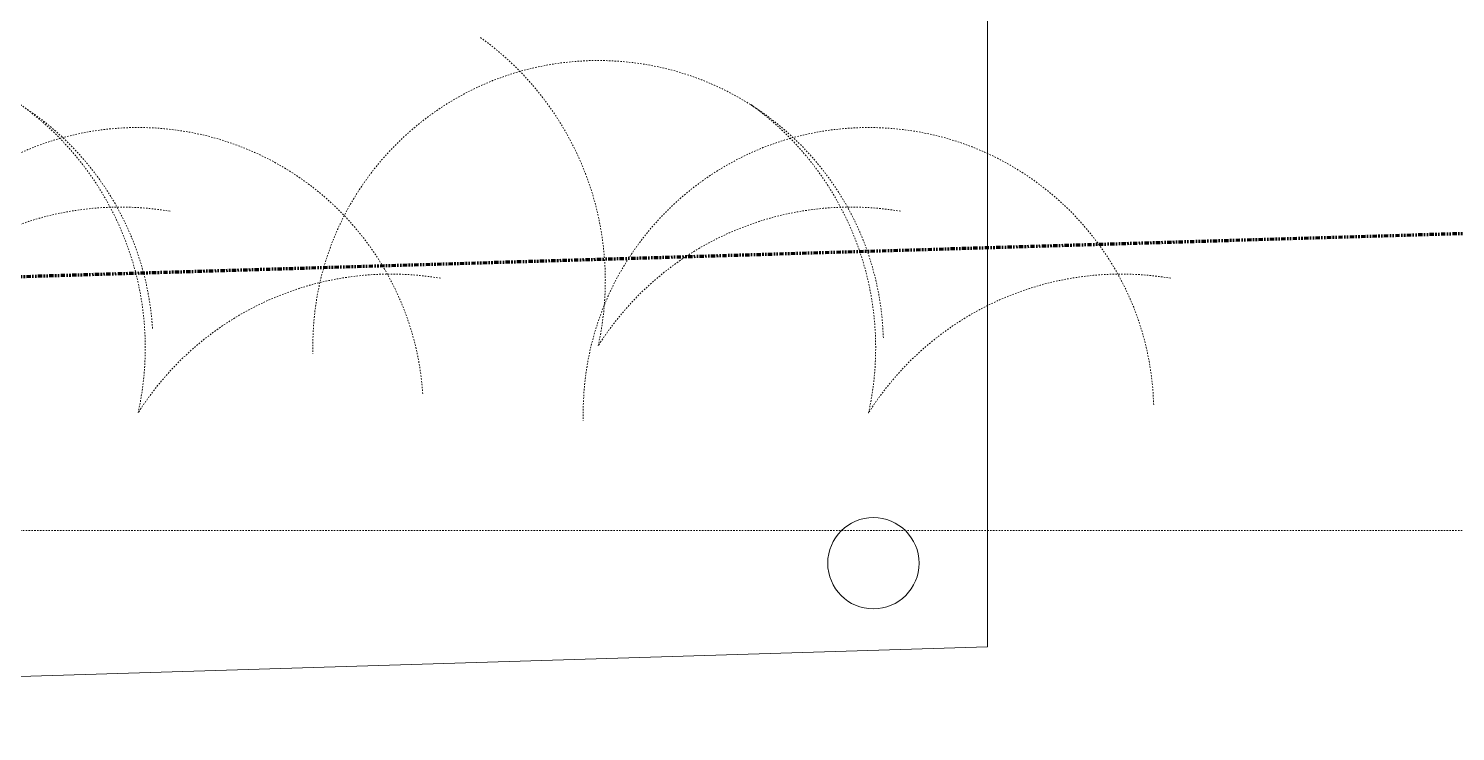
# Model space of a CAD drawing. Header units: inches. Extents: x -4294 to -464, y 9706 to 12475.
# Drawn here: x -3413.1 to -3288.1, y 9828.7 to 9890.3 of the extents above; entities that cross this region are included whole.
import ezdxf

# ---------------------------------------------------------------- set-up
doc = ezdxf.new("R2010")
doc.units = ezdxf.units.IN
doc.header["$MEASUREMENT"] = 0
for name, pattern in [('Aligning Line 1_8_', [0.25, 0.125, -0.125]), ('Dash', [0.25, 0.125, -0.125]), ('Double Dash 3_8_', [1, 0.375, -0.125, 0.125, -0.125, 0.125, -0.125])]:
    doc.linetypes.add(name, pattern=pattern)
for name, color, linetype, lineweight in [('0-1', 7, 'Continuous', 5), ('0-4', 7, 'Continuous', 9), ('0-5', 50, 'Continuous', 13), ('0-6', 147, 'Aligning Line 1_8_', 9), ('A-DETL-GENF-HDLN-1', 9, 'Dash', 9), ('C-PROP-LINE-1', 170, 'Double Dash 3_8_', 140), ('C-TOPO', 7, 'Continuous', 9), ('E-LITE-EQPM-1', 7, 'Continuous', 9), ('G-ANNO-SYMB-1', 147, 'Aligning Line 1_8_', 9)]:
    doc.layers.add(name, color=color, linetype=linetype, lineweight=lineweight)

# ---------------------------------------------------------------- blocks, each defined once
blk = doc.blocks.new('CTR - 1st Phase - Unit Layouts_rvt-1-FLOOR PLAN - 1ST FLOOR')
at = {"layer": 'G-ANNO-SYMB-1'}
blk.add_line((-1813.52, 9846.28), (-4009.53, 9846.28), dxfattribs=at)
blk = doc.blocks.new('fountain grass 26747 - fountain grass 26747-V255-FLOOR PLAN - 1ST FLOOR')
at = {"layer": 'A-DETL-GENF-HDLN-1'}
for centre, radius, start, end in [((-25.61, 5.7), 26.24, 347.4534, 54.5466), ((0, 0), 25, 3.5162, 184.2531), ((22.14, -14.08), 26.24, 80.4534, 147.5466)]:
    blk.add_arc(centre, radius, start, end, dxfattribs=at)
blk = doc.blocks.new('fountain grass 26747 - fountain grass 26747-V257-FLOOR PLAN - 1ST FLOOR')
at = {"layer": 'A-DETL-GENF-HDLN-1'}
for centre, radius, start, end in [((-25.61, 5.7), 26.24, 347.4534, 54.5466), ((0, 0), 25, 3.822, 184.253), ((22.14, -14.08), 26.24, 80.4534, 147.5466)]:
    blk.add_arc(centre, radius, start, end, dxfattribs=at)
blk = doc.blocks.new('fountain grass 26747 - fountain grass 26747-V259-FLOOR PLAN - 1ST FLOOR')
at = {"layer": 'A-DETL-GENF-HDLN-1'}
for centre, radius, start, end in [((-25.61, 5.7), 26.24, 347.4534, 54.5466), ((0, 0), 25, 1.6, 181.5997), ((22.14, -14.08), 26.24, 80.4534, 147.5466)]:
    blk.add_arc(centre, radius, start, end, dxfattribs=at)
blk = doc.blocks.new('fountain grass 26747 - fountain grass 26747-V261-FLOOR PLAN - 1ST FLOOR')
at = {"layer": 'A-DETL-GENF-HDLN-1'}
blk.add_line((0, 0), (0.04, -0.01), dxfattribs=at)
for centre, radius, start, end in [((-25.61, 5.7), 26.24, 347.4534, 54.5466), ((0, 0), 25, 1.6, 181.5996), ((22.14, -14.08), 26.24, 80.4534, 147.5466)]:
    blk.add_arc(centre, radius, start, end, dxfattribs=at)
blk = doc.blocks.new('CTR  - Topography_rvt-1-FLOOR PLAN - 1ST FLOOR')
at = {"layer": 'C-TOPO'}
for p, q in [((-3329.12, 9891.19), (-3329.12, 9846.7)), ((-3329.12, 9891.19), (-3329.12, 9846.7)), ((-3329.12, 9846.7), (-3329.12, 9836.08)), ((-3329.12, 9846.7), (-3329.12, 9836.08)), ((-3571.56, 9828.68), (-3329.12, 9836.08)), ((-3329.12, 9836.08), (-3571.56, 9828.68))]:
    blk.add_line(p, q, dxfattribs=at)
at = {"layer": '0-4'}
for name, p in [('fountain grass 26747 - fountain grass 26747-V255-FLOOR PLAN - 1ST FLOOR', (-3427.24, 9862.46)), ('fountain grass 26747 - fountain grass 26747-V259-FLOOR PLAN - 1ST FLOOR', (-3363.24, 9862.46)), ('fountain grass 26747 - fountain grass 26747-V257-FLOOR PLAN - 1ST FLOOR', (-3403.55, 9856.59)), ('fountain grass 26747 - fountain grass 26747-V261-FLOOR PLAN - 1ST FLOOR', (-3339.55, 9856.59))]:
    blk.add_blockref(name, p, dxfattribs=at)
blk = doc.blocks.new('Pathway_Cooper_McGraw-Edison _BSC-BRC_Round - Pathway_Cooper_McGraw-Edison _BSC-BRC_Round-2028611-FLOOR PLAN - 1ST FLOOR')
at = {"layer": 'E-LITE-EQPM-1'}
for start, end in [(360, 180), (180, 360)]:
    blk.add_arc((0, 0), 4, start, end, dxfattribs=at)
blk = doc.blocks.new('Family - ___-1878357-FLOOR PLAN - 1ST FLOOR')
at = {"layer": 'C-PROP-LINE-1'}
blk.add_line((-3927.1, 9853.17), (-684.32, 9950.25), dxfattribs=at)
blk = doc.blocks.new('CTR - 1st Phase - Shell_rvt-1-FLOOR PLAN - 1ST FLOOR')
at = {"layer": '0-5'}
blk.add_blockref('Pathway_Cooper_McGraw-Edison _BSC-BRC_Round - Pathway_Cooper_McGraw-Edison _BSC-BRC_Round-2028611-FLOOR PLAN - 1ST FLOOR', (-3339.12, 9843.42), dxfattribs=at)
at = {"layer": '0-6'}
blk.add_blockref('Family - ___-1878357-FLOOR PLAN - 1ST FLOOR', (0, 0), dxfattribs=at)

msp = doc.modelspace()

# ---------------------------------------------------------------- block references
at = {"layer": '0-1'}
for name in ['CTR - 1st Phase - Shell_rvt-1-FLOOR PLAN - 1ST FLOOR', 'CTR  - Topography_rvt-1-FLOOR PLAN - 1ST FLOOR', 'CTR - 1st Phase - Unit Layouts_rvt-1-FLOOR PLAN - 1ST FLOOR']:
    msp.add_blockref(name, (0, 0), dxfattribs=at)

doc.saveas('drawing.dxf')
